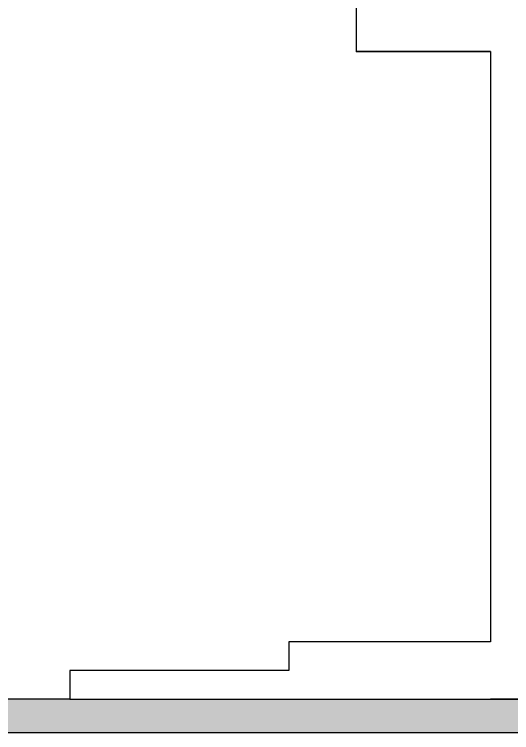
# Model space of a CAD drawing. Header units: metres. Extents: x 294 to 1101, y -498 to -355.
# Drawn here: x 613.432 to 616.39, y -488.368 to -484.095 of the extents above; entities that cross this region are included whole.
import ezdxf

# ---------------------------------------------------------------- set-up
doc = ezdxf.new("R2010")
doc.units = ezdxf.units.M
doc.layers.add('SectionCutEdges', color=7, linetype='Continuous')
doc.layers.add('wall', color=7, linetype='Continuous', lineweight=25)

msp = doc.modelspace()

# ---------------------------------------------------------------- hatches: boundary and pattern name
at = {"layer": 'wall'}
h = msp.add_hatch(color=256, dxfattribs=at)
h.dxf.hatch_style = 1
h.paths.add_polyline_path([(634.8314, -488.1676), (633.846, -488.1676), (632.546, -488.1676), (631.346, -488.1676), (631.146, -488.1676), (626.9196, -488.1676), (620.6892, -488.1676), (616.2644, -488.1676), (615.0644, -488.1676), (613.9771, -488.1676), (613.7644, -488.1676), (611.8544, -488.1676), (611.8544, -488.3676), (634.8314, -488.3676)])

# ---------------------------------------------------------------- linework, layer by layer
for p, q in [((616.2644, -484.3176), (615.4644, -484.3176)), ((616.2644, -484.3165), (616.2644, -484.3176)), ((613.7628, -488.1676), (611.8544, -488.1676)), ((613.7628, -488.1676), (611.8544, -488.1676)), ((613.7644, -488.1676), (613.9771, -488.1676)), ((613.7644, -488.1676), (613.9771, -488.1676)), ((613.9771, -488.1676), (615.9378, -488.1676)), ((613.9771, -488.1676), (615.9378, -488.1676)), ((616.2644, -488.1676), (620.6892, -488.1676)), ((611.8544, -488.3676), (634.8314, -488.3676))]:
    msp.add_line(p, q)
at = {"layer": 'SectionCutEdges'}
for p, q in [((615.4644, -483.9176), (615.4644, -484.3165)), ((615.4644, -484.3165), (615.4644, -484.3176)), ((616.2644, -484.3165), (615.4644, -484.3165)), ((616.2644, -484.3176), (616.2644, -487.6576)), ((616.2644, -487.6576), (616.2644, -487.8276)), ((616.2644, -487.8276), (615.0644, -487.8276)), ((615.0644, -487.8276), (615.0644, -487.9976)), ((613.7628, -487.9976), (613.7628, -488.1676)), ((613.7644, -487.9976), (613.7628, -487.9976)), ((615.0644, -487.9976), (613.7644, -487.9976)), ((613.7628, -488.1676), (613.7644, -488.1676)), ((613.7644, -488.1676), (615.0644, -488.1676)), ((615.0644, -488.1676), (616.2644, -488.1676)), ((631.346, -488.1676), (616.2644, -488.1676))]:
    msp.add_line(p, q, dxfattribs=at)

doc.saveas('drawing.dxf')
